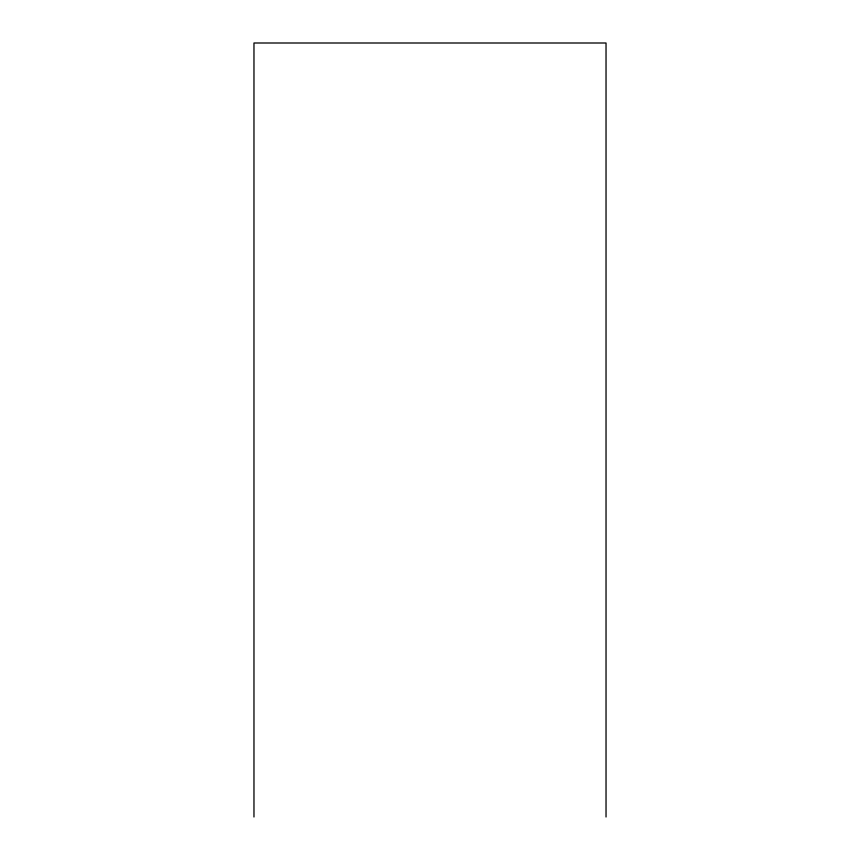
<?xml version="1.0" encoding="UTF-8"?>
<svg xmlns="http://www.w3.org/2000/svg" width="860" height="860" viewBox="0 0 860 860"><rect width="100%" height="100%" fill="white"/><g stroke="black" fill="none" stroke-linecap="round" stroke-linejoin="round"><path stroke-width="1.29" d="M606.031 817L606.031 43L253.969 43L253.969 817"/></g></svg>
